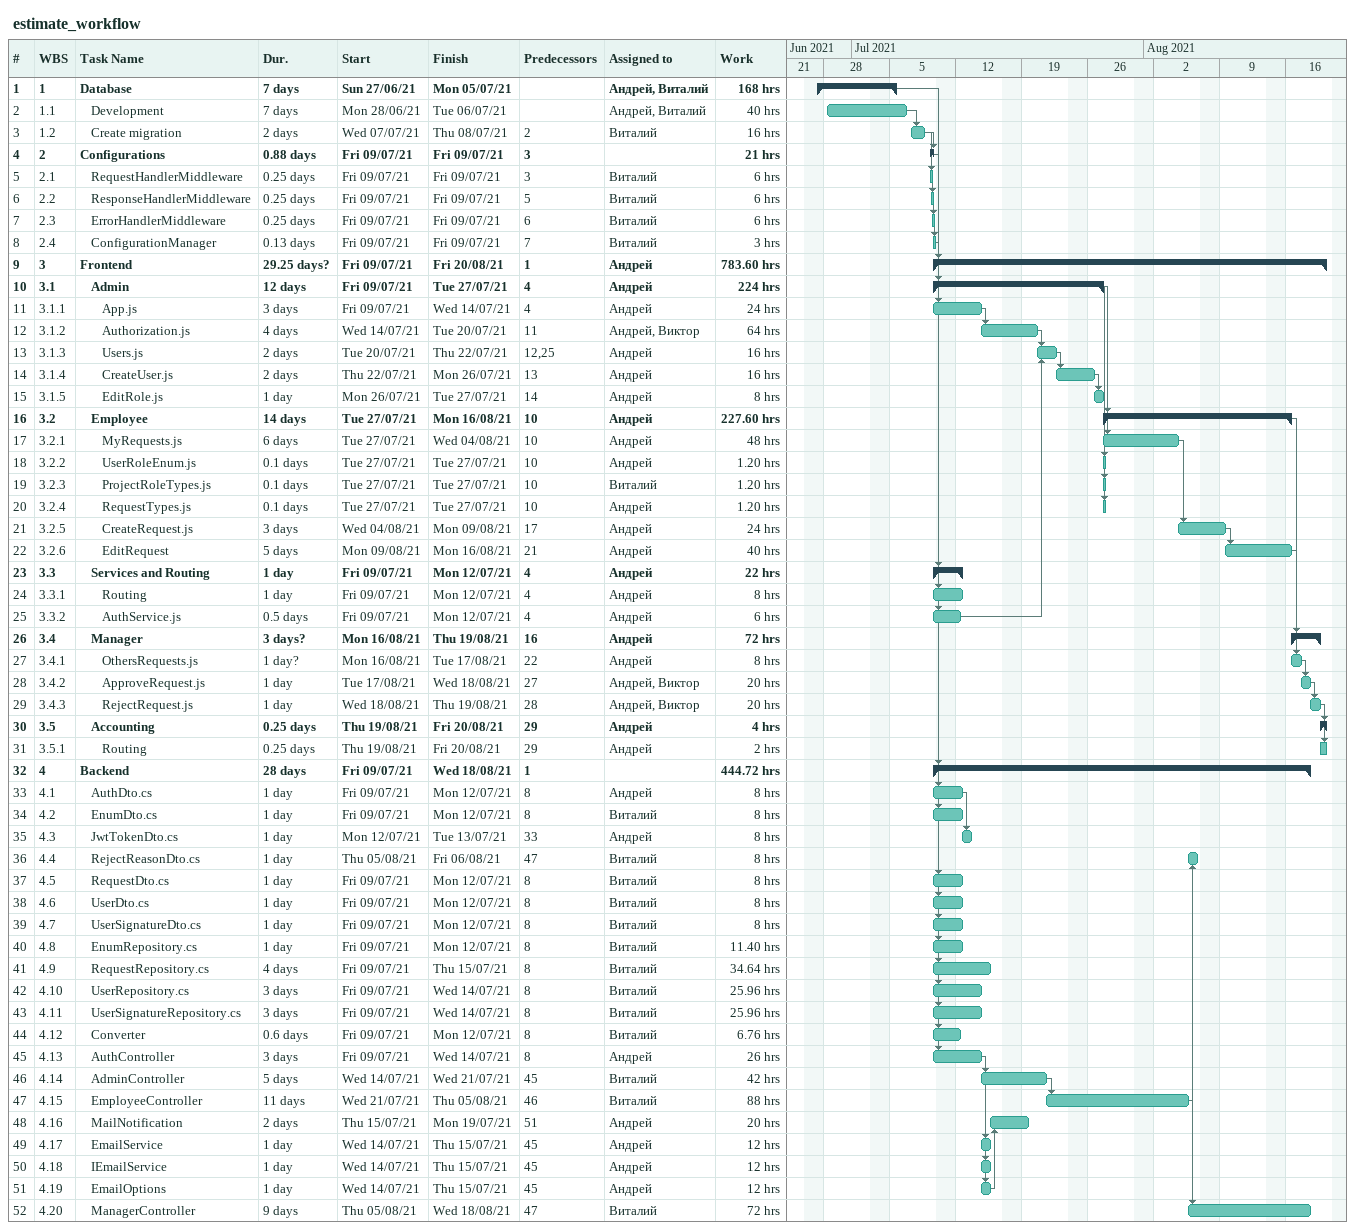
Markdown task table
estimate_workflow

| ID | WBS | Task | Duration | Start | Finish | Predecessors | Resources | Work (h) |
|---|---|---|---|---|---|---|---|---|
| 1 | 1 | **Database** | 7d | 2021-06-27 | 2021-07-05 |  | Андрей, Виталий | 168 |
| 2 | 1.1 | Development | 7d | 2021-06-28 | 2021-07-06 |  | Андрей, Виталий | 40 |
| 3 | 1.2 | Create migration | 2d | 2021-07-07 | 2021-07-08 | 2 | Виталий | 16 |
| 4 | 2 | **Configurations** | 0.88d | 2021-07-09 | 2021-07-09 | 3 |  | 21 |
| 5 | 2.1 | RequestHandlerMiddleware | 0.25d | 2021-07-09 | 2021-07-09 | 3 | Виталий | 6 |
| 6 | 2.2 | ResponseHandlerMiddleware | 0.25d | 2021-07-09 | 2021-07-09 | 5 | Виталий | 6 |
| 7 | 2.3 | ErrorHandlerMiddleware | 0.25d | 2021-07-09 | 2021-07-09 | 6 | Виталий | 6 |
| 8 | 2.4 | ConfigurationManager | 0.13d | 2021-07-09 | 2021-07-09 | 7 | Виталий | 3 |
| 9 | 3 | **Frontend** | 29.25d? | 2021-07-09 | 2021-08-20 | 1 | Андрей | 783.60 |
| 10 | 3.1 | **Admin** | 12d | 2021-07-09 | 2021-07-27 | 4 | Андрей | 224 |
| 11 | 3.1.1 | App.js | 3d | 2021-07-09 | 2021-07-14 | 4 | Андрей | 24 |
| 12 | 3.1.2 | Authorization.js | 4d | 2021-07-14 | 2021-07-20 | 11 | Андрей, Виктор | 64 |
| 13 | 3.1.3 | Users.js | 2d | 2021-07-20 | 2021-07-22 | 12, 25 | Андрей | 16 |
| 14 | 3.1.4 | CreateUser.js | 2d | 2021-07-22 | 2021-07-26 | 13 | Андрей | 16 |
| 15 | 3.1.5 | EditRole.js | 1d | 2021-07-26 | 2021-07-27 | 14 | Андрей | 8 |
| 16 | 3.2 | **Employee** | 14d | 2021-07-27 | 2021-08-16 | 10 | Андрей | 227.60 |
| 17 | 3.2.1 | MyRequests.js | 6d | 2021-07-27 | 2021-08-04 | 10 | Андрей | 48 |
| 18 | 3.2.2 | UserRoleEnum.js | 0.1d | 2021-07-27 | 2021-07-27 | 10 | Андрей | 1.20 |
| 19 | 3.2.3 | ProjectRoleTypes.js | 0.1d | 2021-07-27 | 2021-07-27 | 10 | Виталий | 1.20 |
| 20 | 3.2.4 | RequestTypes.js | 0.1d | 2021-07-27 | 2021-07-27 | 10 | Андрей | 1.20 |
| 21 | 3.2.5 | CreateRequest.js | 3d | 2021-08-04 | 2021-08-09 | 17 | Андрей | 24 |
| 22 | 3.2.6 | EditRequest | 5d | 2021-08-09 | 2021-08-16 | 21 | Андрей | 40 |
| 23 | 3.3 | **Services and Routing** | 1d | 2021-07-09 | 2021-07-12 | 4 | Андрей | 22 |
| 24 | 3.3.1 | Routing | 1d | 2021-07-09 | 2021-07-12 | 4 | Андрей | 8 |
| 25 | 3.3.2 | AuthService.js | 0.5d | 2021-07-09 | 2021-07-12 | 4 | Андрей | 6 |
| 26 | 3.4 | **Manager** | 3d? | 2021-08-16 | 2021-08-19 | 16 | Андрей | 72 |
| 27 | 3.4.1 | OthersRequests.js | 1d? | 2021-08-16 | 2021-08-17 | 22 | Андрей | 8 |
| 28 | 3.4.2 | ApproveRequest.js | 1d | 2021-08-17 | 2021-08-18 | 27 | Андрей, Виктор | 20 |
| 29 | 3.4.3 | RejectRequest.js | 1d | 2021-08-18 | 2021-08-19 | 28 | Андрей, Виктор | 20 |
| 30 | 3.5 | **Accounting** | 0.25d | 2021-08-19 | 2021-08-20 | 29 | Андрей | 4 |
| 31 | 3.5.1 | Routing | 0.25d | 2021-08-19 | 2021-08-20 | 29 | Андрей | 2 |
| 32 | 4 | **Backend** | 28d | 2021-07-09 | 2021-08-18 | 1 |  | 444.72 |
| 33 | 4.1 | AuthDto.cs | 1d | 2021-07-09 | 2021-07-12 | 8 | Андрей | 8 |
| 34 | 4.2 | EnumDto.cs | 1d | 2021-07-09 | 2021-07-12 | 8 | Виталий | 8 |
| 35 | 4.3 | JwtTokenDto.cs | 1d | 2021-07-12 | 2021-07-13 | 33 | Андрей | 8 |
| 36 | 4.4 | RejectReasonDto.cs | 1d | 2021-08-05 | 2021-08-06 | 47 | Виталий | 8 |
| 37 | 4.5 | RequestDto.cs | 1d | 2021-07-09 | 2021-07-12 | 8 | Виталий | 8 |
| 38 | 4.6 | UserDto.cs | 1d | 2021-07-09 | 2021-07-12 | 8 | Виталий | 8 |
| 39 | 4.7 | UserSignatureDto.cs | 1d | 2021-07-09 | 2021-07-12 | 8 | Виталий | 8 |
| 40 | 4.8 | EnumRepository.cs | 1d | 2021-07-09 | 2021-07-12 | 8 | Виталий | 11.40 |
| 41 | 4.9 | RequestRepository.cs | 4d | 2021-07-09 | 2021-07-15 | 8 | Виталий | 34.64 |
| 42 | 4.10 | UserRepository.cs | 3d | 2021-07-09 | 2021-07-14 | 8 | Виталий | 25.96 |
| 43 | 4.11 | UserSignatureRepository.cs | 3d | 2021-07-09 | 2021-07-14 | 8 | Виталий | 25.96 |
| 44 | 4.12 | Converter | 0.6d | 2021-07-09 | 2021-07-12 | 8 | Виталий | 6.76 |
| 45 | 4.13 | AuthController | 3d | 2021-07-09 | 2021-07-14 | 8 | Андрей | 26 |
| 46 | 4.14 | AdminController | 5d | 2021-07-14 | 2021-07-21 | 45 | Виталий | 42 |
| 47 | 4.15 | EmployeeController | 11d | 2021-07-21 | 2021-08-05 | 46 | Виталий | 88 |
| 48 | 4.16 | MailNotification | 2d | 2021-07-15 | 2021-07-19 | 51 | Андрей | 20 |
| 49 | 4.17 | EmailService | 1d | 2021-07-14 | 2021-07-15 | 45 | Андрей | 12 |
| 50 | 4.18 | IEmailService | 1d | 2021-07-14 | 2021-07-15 | 45 | Андрей | 12 |
| 51 | 4.19 | EmailOptions | 1d | 2021-07-14 | 2021-07-15 | 45 | Андрей | 12 |
| 52 | 4.20 | ManagerController | 9d | 2021-08-05 | 2021-08-18 | 47 | Виталий | 72 |
